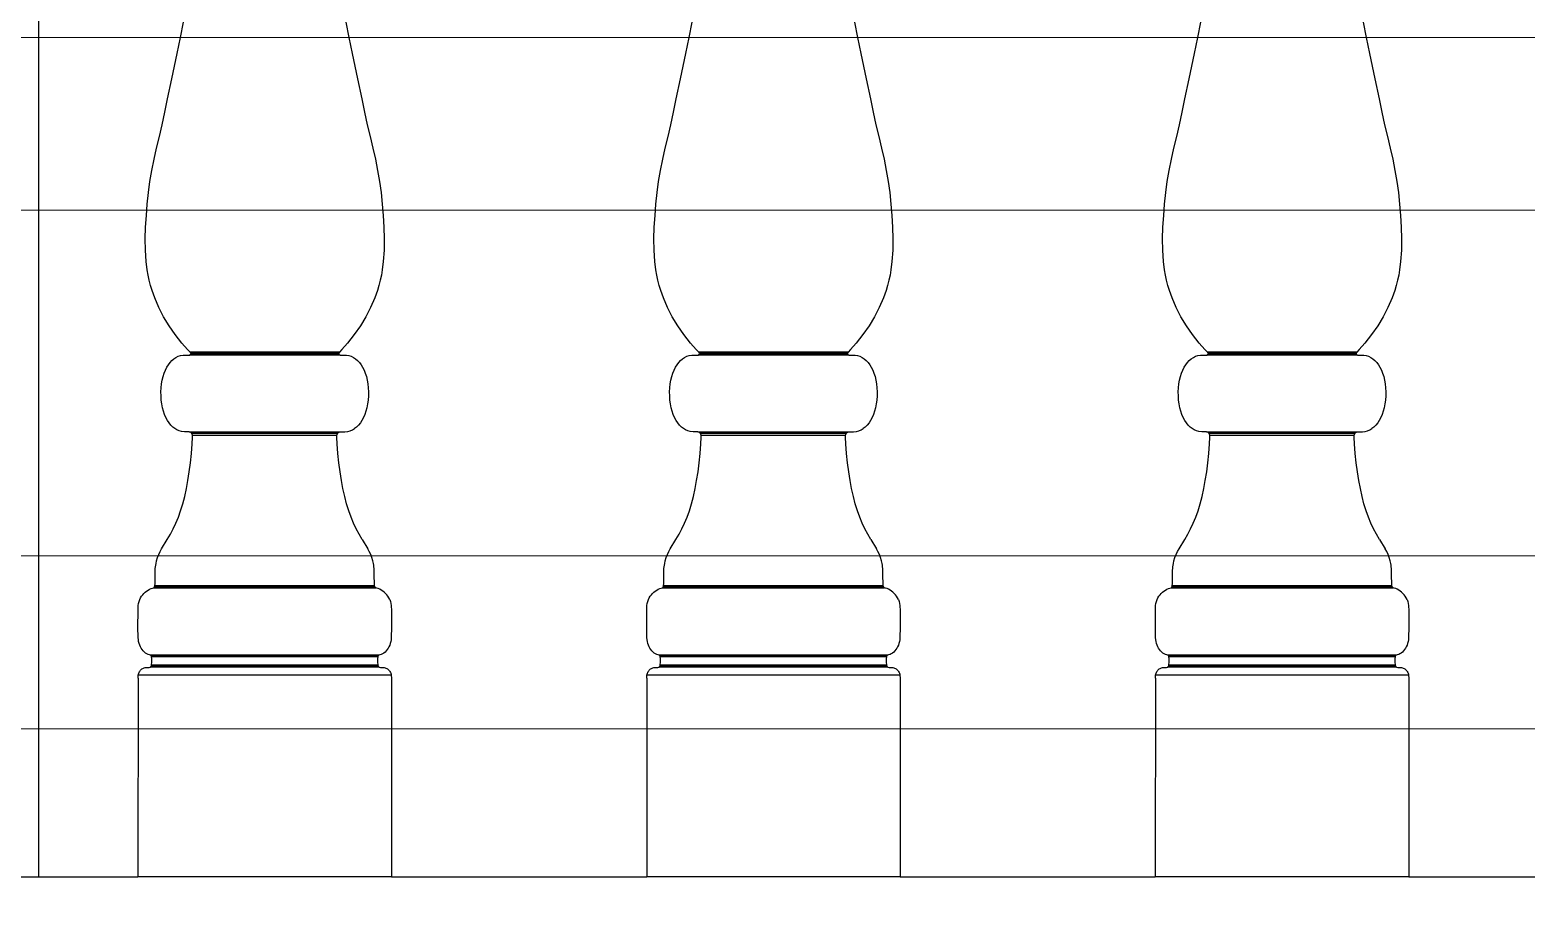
# Model space of a CAD drawing. Header units: inches. Extents: x 37.8 to 126.9, y 5.9 to 51.9.
# Drawn here: x 112.674 to 113.324, y 33.628 to 34.01 of the extents above; entities that cross this region are included whole.
import ezdxf

# ---------------------------------------------------------------- set-up
doc = ezdxf.new("R2010")
doc.units = ezdxf.units.IN
doc.header["$MEASUREMENT"] = 0
doc.layers.add('LAYER1', color=8, linetype='Continuous', lineweight=9)

msp = doc.modelspace()

# ---------------------------------------------------------------- hatches: boundary and pattern name
at = {"layer": 'LAYER1', "true_color": 0xc2b093}
h = msp.add_hatch(dxfattribs=at)
h.set_pattern_fill('ANSI32', color=253, scale=0.6, angle=135)
h.set_pattern_definition([(180, (290.93332, 359.28142), (-1e-17, -0.225), []), (180, (290.85832, 359.35642), (-1e-17, -0.225), [])])
h.paths.add_polyline_path([(106.05653, 37.34228), (106.05653, 37.54228), (106.05653, 37.59228), (106.05653, 37.99228), (106.05653, 38.04228), (106.05653, 38.44228), (106.05653, 38.49228), (106.05653, 38.84228), (107.05653, 38.84228), (107.05653, 38.49228), (107.05653, 38.44228), (107.05653, 38.04228), (107.05653, 37.99228), (107.05653, 37.59228), (107.05653, 37.54228), (107.05653, 37.34228)], flags=16)
h.paths.add_polyline_path([(107.99803, 37.34228), (107.99803, 37.54228), (107.99803, 37.59228), (107.99803, 37.99228), (107.99803, 38.04228), (107.99803, 38.44228), (107.99803, 38.49228), (107.99803, 38.84228), (108.99803, 38.84228), (108.99803, 38.49228), (108.99803, 38.44228), (108.99803, 38.04228), (108.99803, 37.99228), (108.99803, 37.59228), (108.99803, 37.54228), (108.99803, 37.34228)], flags=16)
h.paths.add_polyline_path([(116.59064, 26.14228), (116.59064, 26.94228), (117.19803, 26.94228), (117.19803, 26.14228)])
h.paths.add_polyline_path([(117.39803, 37.34228), (109.19803, 37.34228), (109.19803, 40.69228), (109.19803, 40.99228), (104.09803, 40.99228), (104.09803, 37.34228), (102.15807, 37.34228), (102.15807, 20.54228), (107.51799, 20.54228), (107.51799, 22.74228), (108.71799, 22.74228), (108.71799, 20.54228), (108.91799, 20.54228), (108.91799, 22.74228), (112.11799, 22.74228), (112.11799, 20.54228), (117.39803, 20.54228)])

# ---------------------------------------------------------------- linework, layer by layer
for p, q in [((112.67803, 33.64228), (112.67803, 34.34228)), ((112.73958, 34.00648), (112.74087, 34.01314)), ((112.81134, 34.01314), (112.81263, 34.00648)), ((112.96035, 34.00648), (112.96164, 34.01314)), ((113.03211, 34.01314), (113.0334, 34.00648)), ((113.18112, 34.00648), (113.18241, 34.01314)), ((113.25288, 34.01314), (113.25417, 34.00648)), ((112.73815, 33.99956), (112.73958, 34.00648)), ((112.81263, 34.00648), (112.81407, 33.99956)), ((112.95892, 33.99956), (112.96035, 34.00648)), ((113.0334, 34.00648), (113.03483, 33.99956)), ((113.17969, 33.99956), (113.18112, 34.00648)), ((113.25417, 34.00648), (113.2556, 33.99956)), ((112.73581, 33.98865), (112.73815, 33.99956)), ((112.81407, 33.99956), (112.8164, 33.98865)), ((112.95658, 33.98865), (112.95892, 33.99956)), ((113.03483, 33.99956), (113.03717, 33.98865)), ((113.17735, 33.98865), (113.17969, 33.99956)), ((113.2556, 33.99956), (113.25794, 33.98865)), ((112.73396, 33.97987), (112.73581, 33.98865)), ((112.8164, 33.98865), (112.81825, 33.97987)), ((112.95473, 33.97987), (112.95658, 33.98865)), ((113.03717, 33.98865), (113.03902, 33.97987)), ((113.1755, 33.97987), (113.17735, 33.98865)), ((113.25794, 33.98865), (113.25979, 33.97987)), ((112.73158, 33.96869), (112.73276, 33.97412)), ((112.73276, 33.97412), (112.73396, 33.97987)), ((112.81825, 33.97987), (112.81945, 33.97412)), ((112.81945, 33.97412), (112.82063, 33.96869)), ((112.95235, 33.96869), (112.95353, 33.97412)), ((112.95353, 33.97412), (112.95473, 33.97987)), ((113.03902, 33.97987), (113.04022, 33.97412)), ((113.04022, 33.97412), (113.0414, 33.96869)), ((113.17312, 33.96869), (113.1743, 33.97412)), ((113.1743, 33.97412), (113.1755, 33.97987)), ((113.25979, 33.97987), (113.26099, 33.97412)), ((113.26099, 33.97412), (113.26217, 33.96869)), ((112.73038, 33.96352), (112.73158, 33.96869)), ((112.82063, 33.96869), (112.82184, 33.96352)), ((112.95115, 33.96352), (112.95235, 33.96869)), ((113.0414, 33.96869), (113.0426, 33.96352)), ((113.17191, 33.96352), (113.17312, 33.96869)), ((113.26217, 33.96869), (113.26337, 33.96352)), ((112.7292, 33.95853), (112.73038, 33.96352)), ((112.82184, 33.96352), (112.82301, 33.95853)), ((112.94997, 33.95853), (112.95115, 33.96352)), ((113.0426, 33.96352), (113.04378, 33.95853)), ((113.17074, 33.95853), (113.17191, 33.96352)), ((113.26337, 33.96352), (113.26455, 33.95853)), ((112.72809, 33.95367), (112.7292, 33.95853)), ((112.82301, 33.95853), (112.82412, 33.95367)), ((112.94886, 33.95367), (112.94997, 33.95853)), ((113.04378, 33.95853), (113.04489, 33.95367)), ((113.16963, 33.95367), (113.17074, 33.95853)), ((113.26455, 33.95853), (113.26566, 33.95367)), ((112.72626, 33.94407), (112.7271, 33.94887)), ((112.7271, 33.94887), (112.72809, 33.95367)), ((112.82412, 33.95367), (112.82512, 33.94887)), ((112.82512, 33.94887), (112.82595, 33.94407)), ((112.94703, 33.94407), (112.94787, 33.94887)), ((112.94787, 33.94887), (112.94886, 33.95367)), ((113.04489, 33.95367), (113.04588, 33.94887)), ((113.04588, 33.94887), (113.04672, 33.94407)), ((113.1678, 33.94407), (113.16864, 33.94887)), ((113.16864, 33.94887), (113.16963, 33.95367)), ((113.26566, 33.95367), (113.26665, 33.94887)), ((113.26665, 33.94887), (113.26749, 33.94407)), ((112.72562, 33.9392), (112.72626, 33.94407)), ((112.82595, 33.94407), (112.82659, 33.9392)), ((112.94639, 33.9392), (112.94703, 33.94407)), ((113.04672, 33.94407), (113.04736, 33.9392)), ((113.16716, 33.9392), (113.1678, 33.94407)), ((113.26749, 33.94407), (113.26813, 33.9392)), ((112.72513, 33.93425), (112.72562, 33.9392)), ((112.82659, 33.9392), (112.82708, 33.93425)), ((112.9459, 33.93425), (112.94639, 33.9392)), ((113.04736, 33.9392), (113.04785, 33.93425)), ((113.16667, 33.93425), (113.16716, 33.9392)), ((113.26813, 33.9392), (113.26862, 33.93425)), ((112.72443, 33.92418), (112.72474, 33.92922)), ((112.72474, 33.92922), (112.72513, 33.93425)), ((112.82708, 33.93425), (112.82748, 33.92922)), ((112.82748, 33.92922), (112.82778, 33.92418)), ((112.9452, 33.92418), (112.94551, 33.92922)), ((112.94551, 33.92922), (112.9459, 33.93425)), ((113.04785, 33.93425), (113.04824, 33.92922)), ((113.04824, 33.92922), (113.04855, 33.92418)), ((113.16597, 33.92418), (113.16627, 33.92922)), ((113.16627, 33.92922), (113.16667, 33.93425)), ((113.26862, 33.93425), (113.26901, 33.92922)), ((113.26901, 33.92922), (113.26932, 33.92418)), ((112.72428, 33.91915), (112.72443, 33.92418)), ((112.82778, 33.92418), (112.82793, 33.91915)), ((112.94505, 33.91915), (112.9452, 33.92418)), ((113.04855, 33.92418), (113.0487, 33.91915)), ((113.16582, 33.91915), (113.16597, 33.92418)), ((113.26932, 33.92418), (113.26947, 33.91915)), ((112.72433, 33.91419), (112.72428, 33.91915)), ((112.82793, 33.91915), (112.82789, 33.91419)), ((112.94509, 33.91419), (112.94505, 33.91915)), ((113.0487, 33.91915), (113.04866, 33.91419)), ((113.16586, 33.91419), (113.16582, 33.91915)), ((113.26947, 33.91915), (113.26942, 33.91419)), ((112.72463, 33.90932), (112.72433, 33.91419)), ((112.72507, 33.90576), (112.72463, 33.90932)), ((112.82758, 33.90932), (112.82714, 33.90576)), ((112.82789, 33.91419), (112.82758, 33.90932)), ((112.9454, 33.90932), (112.94509, 33.91419)), ((112.94584, 33.90576), (112.9454, 33.90932)), ((113.04835, 33.90932), (113.04791, 33.90576)), ((113.04866, 33.91419), (113.04835, 33.90932)), ((113.16617, 33.90932), (113.16586, 33.91419)), ((113.16661, 33.90576), (113.16617, 33.90932)), ((113.26912, 33.90932), (113.26868, 33.90576)), ((113.26942, 33.91419), (113.26912, 33.90932)), ((112.72547, 33.90345), (112.72507, 33.90576)), ((112.72596, 33.90117), (112.72547, 33.90345)), ((112.82674, 33.90345), (112.82625, 33.90117)), ((112.82714, 33.90576), (112.82674, 33.90345)), ((112.94624, 33.90345), (112.94584, 33.90576)), ((112.94673, 33.90117), (112.94624, 33.90345)), ((113.04751, 33.90345), (113.04702, 33.90117)), ((113.04791, 33.90576), (113.04751, 33.90345)), ((113.16701, 33.90345), (113.16661, 33.90576)), ((113.1675, 33.90117), (113.16701, 33.90345)), ((113.26828, 33.90345), (113.26779, 33.90117)), ((113.26868, 33.90576), (113.26828, 33.90345)), ((112.72655, 33.89895), (112.72596, 33.90117)), ((112.72722, 33.89676), (112.72655, 33.89895)), ((112.72837, 33.89355), (112.72722, 33.89676)), ((112.825, 33.89676), (112.82384, 33.89355)), ((112.82567, 33.89895), (112.825, 33.89676)), ((112.82625, 33.90117), (112.82567, 33.89895)), ((112.94731, 33.89895), (112.94673, 33.90117)), ((112.94799, 33.89676), (112.94731, 33.89895)), ((112.94914, 33.89355), (112.94799, 33.89676)), ((113.04576, 33.89676), (113.04461, 33.89355)), ((113.04644, 33.89895), (113.04576, 33.89676)), ((113.04702, 33.90117), (113.04644, 33.89895)), ((113.16808, 33.89895), (113.1675, 33.90117)), ((113.16875, 33.89676), (113.16808, 33.89895)), ((113.16991, 33.89355), (113.16875, 33.89676)), ((113.26653, 33.89676), (113.26538, 33.89355)), ((113.2672, 33.89895), (113.26653, 33.89676)), ((113.26779, 33.90117), (113.2672, 33.89895)), ((112.73016, 33.88937), (112.72837, 33.89355)), ((112.82384, 33.89355), (112.82206, 33.88937)), ((112.95092, 33.88937), (112.94914, 33.89355)), ((113.04461, 33.89355), (113.04283, 33.88937)), ((113.17169, 33.88937), (113.16991, 33.89355)), ((113.26538, 33.89355), (113.26359, 33.88937)), ((112.73223, 33.88531), (112.73016, 33.88937)), ((112.7346, 33.88138), (112.73223, 33.88531)), ((112.81998, 33.88531), (112.81761, 33.88138)), ((112.82206, 33.88937), (112.81998, 33.88531)), ((112.953, 33.88531), (112.95092, 33.88937)), ((112.95537, 33.88138), (112.953, 33.88531)), ((113.04075, 33.88531), (113.03838, 33.88138)), ((113.04283, 33.88937), (113.04075, 33.88531)), ((113.17377, 33.88531), (113.17169, 33.88937)), ((113.17614, 33.88138), (113.17377, 33.88531)), ((113.26152, 33.88531), (113.25915, 33.88138)), ((113.26359, 33.88937), (113.26152, 33.88531)), ((112.73726, 33.87758), (112.7346, 33.88138)), ((112.7402, 33.87389), (112.73726, 33.87758)), ((112.81496, 33.87758), (112.81201, 33.87389)), ((112.81761, 33.88138), (112.81496, 33.87758)), ((112.95803, 33.87758), (112.95537, 33.88138)), ((112.96097, 33.87389), (112.95803, 33.87758)), ((113.03572, 33.87758), (113.03278, 33.87389)), ((113.03838, 33.88138), (113.03572, 33.87758)), ((113.17879, 33.87758), (113.17614, 33.88138)), ((113.18174, 33.87389), (113.17879, 33.87758)), ((113.25649, 33.87758), (113.25355, 33.87389)), ((113.25915, 33.88138), (113.25649, 33.87758)), ((112.7426, 33.87121), (112.7402, 33.87389)), ((112.7437, 33.86997), (112.7426, 33.87121)), ((112.80852, 33.86997), (112.7437, 33.86997)), ((112.74399, 33.86937), (112.7437, 33.86997)), ((112.80852, 33.86997), (112.80823, 33.86937)), ((112.80961, 33.87121), (112.80852, 33.86997)), ((112.81201, 33.87389), (112.80961, 33.87121)), ((112.96337, 33.87121), (112.96097, 33.87389)), ((112.96447, 33.86997), (112.96337, 33.87121)), ((113.02929, 33.86997), (112.96447, 33.86997)), ((112.96476, 33.86937), (112.96447, 33.86997)), ((113.02929, 33.86997), (113.02899, 33.86937)), ((113.03038, 33.87121), (113.02929, 33.86997)), ((113.03278, 33.87389), (113.03038, 33.87121)), ((113.18414, 33.87121), (113.18174, 33.87389)), ((113.18523, 33.86997), (113.18414, 33.87121)), ((113.25005, 33.86997), (113.18523, 33.86997)), ((113.18552, 33.86937), (113.18523, 33.86997)), ((113.25005, 33.86997), (113.24976, 33.86937)), ((113.25115, 33.87121), (113.25005, 33.86997)), ((113.25355, 33.87389), (113.25115, 33.87121)), ((112.7336, 33.86343), (112.73428, 33.86455)), ((112.73428, 33.86455), (112.73503, 33.86554)), ((112.73503, 33.86554), (112.73584, 33.86641)), ((112.73584, 33.86641), (112.7367, 33.86714)), ((112.7367, 33.86714), (112.7376, 33.86773)), ((112.7376, 33.86773), (112.73856, 33.86818)), ((112.73856, 33.86818), (112.73954, 33.86847)), ((112.73954, 33.86847), (112.74066, 33.86864)), ((112.74066, 33.86864), (112.74213, 33.86871)), ((112.74213, 33.86871), (112.7434, 33.86875)), ((112.7434, 33.86875), (112.74389, 33.86896)), ((112.80882, 33.86875), (112.7434, 33.86875)), ((112.74389, 33.86896), (112.74399, 33.86937)), ((112.80833, 33.86896), (112.74389, 33.86896)), ((112.80823, 33.86937), (112.74399, 33.86937)), ((112.80823, 33.86937), (112.80833, 33.86896)), ((112.80833, 33.86896), (112.80882, 33.86875)), ((112.80882, 33.86875), (112.81008, 33.86871)), ((112.81008, 33.86871), (112.81155, 33.86864)), ((112.81155, 33.86864), (112.81267, 33.86847)), ((112.81267, 33.86847), (112.81366, 33.86818)), ((112.81366, 33.86818), (112.81461, 33.86773)), ((112.81461, 33.86773), (112.81552, 33.86714)), ((112.81552, 33.86714), (112.81638, 33.86641)), ((112.81638, 33.86641), (112.81718, 33.86554)), ((112.81718, 33.86554), (112.81793, 33.86455)), ((112.81793, 33.86455), (112.81861, 33.86343)), ((112.95437, 33.86343), (112.95505, 33.86455)), ((112.95505, 33.86455), (112.9558, 33.86554)), ((112.9558, 33.86554), (112.9566, 33.86641)), ((112.9566, 33.86641), (112.95746, 33.86714)), ((112.95746, 33.86714), (112.95837, 33.86773)), ((112.95837, 33.86773), (112.95932, 33.86818)), ((112.95932, 33.86818), (112.96031, 33.86847)), ((112.96031, 33.86847), (112.96143, 33.86864)), ((112.96143, 33.86864), (112.9629, 33.86871)), ((112.9629, 33.86871), (112.96416, 33.86875)), ((112.96416, 33.86875), (112.96466, 33.86896)), ((113.02959, 33.86875), (112.96416, 33.86875)), ((112.96466, 33.86896), (112.96476, 33.86937)), ((113.02909, 33.86896), (112.96466, 33.86896)), ((113.02899, 33.86937), (112.96476, 33.86937)), ((113.02899, 33.86937), (113.02909, 33.86896)), ((113.02909, 33.86896), (113.02959, 33.86875)), ((113.02959, 33.86875), (113.03085, 33.86871)), ((113.03085, 33.86871), (113.03232, 33.86864)), ((113.03232, 33.86864), (113.03344, 33.86847)), ((113.03344, 33.86847), (113.03443, 33.86818)), ((113.03443, 33.86818), (113.03538, 33.86773)), ((113.03538, 33.86773), (113.03629, 33.86714)), ((113.03629, 33.86714), (113.03715, 33.86641)), ((113.03715, 33.86641), (113.03795, 33.86554)), ((113.03795, 33.86554), (113.0387, 33.86455)), ((113.0387, 33.86455), (113.03938, 33.86343)), ((113.17514, 33.86343), (113.17582, 33.86455)), ((113.17582, 33.86455), (113.17657, 33.86554)), ((113.17657, 33.86554), (113.17737, 33.86641)), ((113.17737, 33.86641), (113.17823, 33.86714)), ((113.17823, 33.86714), (113.17914, 33.86773)), ((113.17914, 33.86773), (113.18009, 33.86818)), ((113.18009, 33.86818), (113.18108, 33.86847)), ((113.18108, 33.86847), (113.1822, 33.86864)), ((113.1822, 33.86864), (113.18367, 33.86871)), ((113.18367, 33.86871), (113.18493, 33.86875)), ((113.18493, 33.86875), (113.18542, 33.86896)), ((113.25036, 33.86875), (113.18493, 33.86875)), ((113.18542, 33.86896), (113.18552, 33.86937)), ((113.24986, 33.86896), (113.18542, 33.86896)), ((113.24976, 33.86937), (113.18552, 33.86937)), ((113.24976, 33.86937), (113.24986, 33.86896)), ((113.24986, 33.86896), (113.25036, 33.86875)), ((113.25036, 33.86875), (113.25162, 33.86871)), ((113.25162, 33.86871), (113.25309, 33.86864)), ((113.25309, 33.86864), (113.25421, 33.86847)), ((113.25421, 33.86847), (113.25519, 33.86818)), ((113.25519, 33.86818), (113.25615, 33.86773)), ((113.25615, 33.86773), (113.25706, 33.86714)), ((113.25706, 33.86714), (113.25791, 33.86641)), ((113.25791, 33.86641), (113.25872, 33.86554)), ((113.25872, 33.86554), (113.25947, 33.86455)), ((113.25947, 33.86455), (113.26015, 33.86343)), ((112.73134, 33.85624), (112.73162, 33.85787)), ((112.73162, 33.85787), (112.73199, 33.85941)), ((112.73199, 33.85941), (112.73245, 33.86086)), ((112.73245, 33.86086), (112.73299, 33.8622)), ((112.73299, 33.8622), (112.7336, 33.86343)), ((112.81861, 33.86343), (112.81922, 33.8622)), ((112.81922, 33.8622), (112.81976, 33.86086)), ((112.81976, 33.86086), (112.82022, 33.85941)), ((112.82022, 33.85941), (112.82059, 33.85787)), ((112.82059, 33.85787), (112.82087, 33.85624)), ((112.95211, 33.85624), (112.95239, 33.85787)), ((112.95239, 33.85787), (112.95276, 33.85941)), ((112.95276, 33.85941), (112.95322, 33.86086)), ((112.95322, 33.86086), (112.95376, 33.8622)), ((112.95376, 33.8622), (112.95437, 33.86343)), ((113.03938, 33.86343), (113.03999, 33.8622)), ((113.03999, 33.8622), (113.04053, 33.86086)), ((113.04053, 33.86086), (113.04099, 33.85941)), ((113.04099, 33.85941), (113.04136, 33.85787)), ((113.04136, 33.85787), (113.04164, 33.85624)), ((113.17288, 33.85624), (113.17316, 33.85787)), ((113.17316, 33.85787), (113.17353, 33.85941)), ((113.17353, 33.85941), (113.17399, 33.86086)), ((113.17399, 33.86086), (113.17453, 33.8622)), ((113.17453, 33.8622), (113.17514, 33.86343)), ((113.26015, 33.86343), (113.26076, 33.8622)), ((113.26076, 33.8622), (113.2613, 33.86086)), ((113.2613, 33.86086), (113.26176, 33.85941)), ((113.26176, 33.85941), (113.26213, 33.85787)), ((113.26213, 33.85787), (113.26241, 33.85624)), ((112.73108, 33.85274), (112.73116, 33.85452)), ((112.7311, 33.85097), (112.73108, 33.85274)), ((112.73123, 33.8492), (112.7311, 33.85097)), ((112.73116, 33.85452), (112.73134, 33.85624)), ((112.82087, 33.85624), (112.82105, 33.85452)), ((112.82111, 33.85097), (112.82098, 33.8492)), ((112.82105, 33.85452), (112.82113, 33.85274)), ((112.82113, 33.85274), (112.82111, 33.85097)), ((112.95185, 33.85274), (112.95193, 33.85452)), ((112.95187, 33.85097), (112.95185, 33.85274)), ((112.952, 33.8492), (112.95187, 33.85097)), ((112.95193, 33.85452), (112.95211, 33.85624)), ((113.04164, 33.85624), (113.04182, 33.85452)), ((113.04188, 33.85097), (113.04175, 33.8492)), ((113.04182, 33.85452), (113.0419, 33.85274)), ((113.0419, 33.85274), (113.04188, 33.85097)), ((113.17262, 33.85274), (113.1727, 33.85452)), ((113.17264, 33.85097), (113.17262, 33.85274)), ((113.17277, 33.8492), (113.17264, 33.85097)), ((113.1727, 33.85452), (113.17288, 33.85624)), ((113.26241, 33.85624), (113.26259, 33.85452)), ((113.26265, 33.85097), (113.26252, 33.8492)), ((113.26259, 33.85452), (113.26267, 33.85274)), ((113.26267, 33.85274), (113.26265, 33.85097)), ((112.73145, 33.8475), (112.73123, 33.8492)), ((112.73177, 33.84589), (112.73145, 33.8475)), ((112.73218, 33.84436), (112.73177, 33.84589)), ((112.73267, 33.84293), (112.73218, 33.84436)), ((112.82003, 33.84436), (112.81954, 33.84293)), ((112.82044, 33.84589), (112.82003, 33.84436)), ((112.82076, 33.8475), (112.82044, 33.84589)), ((112.82098, 33.8492), (112.82076, 33.8475)), ((112.95222, 33.8475), (112.952, 33.8492)), ((112.95254, 33.84589), (112.95222, 33.8475)), ((112.95295, 33.84436), (112.95254, 33.84589)), ((112.95344, 33.84293), (112.95295, 33.84436)), ((113.0408, 33.84436), (113.04031, 33.84293)), ((113.04121, 33.84589), (113.0408, 33.84436)), ((113.04153, 33.8475), (113.04121, 33.84589)), ((113.04175, 33.8492), (113.04153, 33.8475)), ((113.17299, 33.8475), (113.17277, 33.8492)), ((113.17331, 33.84589), (113.17299, 33.8475)), ((113.17372, 33.84436), (113.17331, 33.84589)), ((113.17421, 33.84293), (113.17372, 33.84436)), ((113.26157, 33.84436), (113.26108, 33.84293)), ((113.26198, 33.84589), (113.26157, 33.84436)), ((113.2623, 33.8475), (113.26198, 33.84589)), ((113.26252, 33.8492), (113.2623, 33.8475)), ((112.73324, 33.84161), (112.73267, 33.84293)), ((112.73389, 33.8404), (112.73324, 33.84161)), ((112.7346, 33.8393), (112.73389, 33.8404)), ((112.73537, 33.83833), (112.7346, 33.8393)), ((112.7362, 33.83749), (112.73537, 33.83833)), ((112.73708, 33.83679), (112.7362, 33.83749)), ((112.81601, 33.83749), (112.81513, 33.83679)), ((112.81684, 33.83833), (112.81601, 33.83749)), ((112.81761, 33.8393), (112.81684, 33.83833)), ((112.81832, 33.8404), (112.81761, 33.8393)), ((112.81897, 33.84161), (112.81832, 33.8404)), ((112.81954, 33.84293), (112.81897, 33.84161)), ((112.95401, 33.84161), (112.95344, 33.84293)), ((112.95466, 33.8404), (112.95401, 33.84161)), ((112.95537, 33.8393), (112.95466, 33.8404)), ((112.95614, 33.83833), (112.95537, 33.8393)), ((112.95697, 33.83749), (112.95614, 33.83833)), ((112.95785, 33.83679), (112.95697, 33.83749)), ((113.03678, 33.83749), (113.0359, 33.83679)), ((113.03761, 33.83833), (113.03678, 33.83749)), ((113.03838, 33.8393), (113.03761, 33.83833)), ((113.03909, 33.8404), (113.03838, 33.8393)), ((113.03974, 33.84161), (113.03909, 33.8404)), ((113.04031, 33.84293), (113.03974, 33.84161)), ((113.17478, 33.84161), (113.17421, 33.84293)), ((113.17543, 33.8404), (113.17478, 33.84161)), ((113.17614, 33.8393), (113.17543, 33.8404)), ((113.17691, 33.83833), (113.17614, 33.8393)), ((113.17774, 33.83749), (113.17691, 33.83833)), ((113.17862, 33.83679), (113.17774, 33.83749)), ((113.25755, 33.83749), (113.25667, 33.83679)), ((113.25838, 33.83833), (113.25755, 33.83749)), ((113.25915, 33.8393), (113.25838, 33.83833)), ((113.25986, 33.8404), (113.25915, 33.8393)), ((113.26051, 33.84161), (113.25986, 33.8404)), ((113.26108, 33.84293), (113.26051, 33.84161)), ((112.73801, 33.83624), (112.73708, 33.83679)), ((112.73898, 33.83585), (112.73801, 33.83624)), ((112.73999, 33.83561), (112.73898, 33.83585)), ((112.74126, 33.83548), (112.73999, 33.83561)), ((112.74244, 33.83543), (112.74126, 33.83548)), ((112.74332, 33.83541), (112.74244, 33.83543)), ((112.74402, 33.83518), (112.74332, 33.83541)), ((112.74332, 33.83541), (112.8089, 33.83541)), ((112.74451, 33.8347), (112.74402, 33.83518)), ((112.74402, 33.83518), (112.80819, 33.83518)), ((112.8077, 33.8347), (112.74451, 33.8347)), ((112.74478, 33.83397), (112.74451, 33.8347)), ((112.74466, 33.83027), (112.74483, 33.833)), ((112.74478, 33.83397), (112.80743, 33.83397)), ((112.74483, 33.833), (112.74478, 33.83397)), ((112.80738, 33.833), (112.80743, 33.83397)), ((112.80755, 33.83027), (112.80738, 33.833)), ((112.80743, 33.83397), (112.8077, 33.8347)), ((112.8077, 33.8347), (112.80819, 33.83518)), ((112.80819, 33.83518), (112.8089, 33.83541)), ((112.8089, 33.83541), (112.80977, 33.83543)), ((112.80977, 33.83543), (112.81095, 33.83548)), ((112.81095, 33.83548), (112.81222, 33.83561)), ((112.81222, 33.83561), (112.81323, 33.83585)), ((112.81323, 33.83585), (112.8142, 33.83624)), ((112.8142, 33.83624), (112.81513, 33.83679)), ((112.95878, 33.83624), (112.95785, 33.83679)), ((112.95975, 33.83585), (112.95878, 33.83624)), ((112.96076, 33.83561), (112.95975, 33.83585)), ((112.96203, 33.83548), (112.96076, 33.83561)), ((112.96321, 33.83543), (112.96203, 33.83548)), ((112.96409, 33.83541), (112.96321, 33.83543)), ((112.96479, 33.83518), (112.96409, 33.83541)), ((112.96409, 33.83541), (113.02966, 33.83541)), ((112.96528, 33.8347), (112.96479, 33.83518)), ((112.96479, 33.83518), (113.02896, 33.83518)), ((113.02847, 33.8347), (112.96528, 33.8347)), ((112.96555, 33.83397), (112.96528, 33.8347)), ((112.96543, 33.83027), (112.9656, 33.833)), ((112.96555, 33.83397), (113.0282, 33.83397)), ((112.9656, 33.833), (112.96555, 33.83397)), ((113.02815, 33.833), (113.0282, 33.83397)), ((113.02832, 33.83027), (113.02815, 33.833)), ((113.0282, 33.83397), (113.02847, 33.8347)), ((113.02847, 33.8347), (113.02896, 33.83518)), ((113.02896, 33.83518), (113.02966, 33.83541)), ((113.02966, 33.83541), (113.03054, 33.83543)), ((113.03054, 33.83543), (113.03172, 33.83548)), ((113.03172, 33.83548), (113.03299, 33.83561)), ((113.03299, 33.83561), (113.034, 33.83585)), ((113.034, 33.83585), (113.03497, 33.83624)), ((113.03497, 33.83624), (113.0359, 33.83679)), ((113.17955, 33.83624), (113.17862, 33.83679)), ((113.18052, 33.83585), (113.17955, 33.83624)), ((113.18153, 33.83561), (113.18052, 33.83585)), ((113.1828, 33.83548), (113.18153, 33.83561)), ((113.18398, 33.83543), (113.1828, 33.83548)), ((113.18485, 33.83541), (113.18398, 33.83543)), ((113.18556, 33.83518), (113.18485, 33.83541)), ((113.18485, 33.83541), (113.25043, 33.83541)), ((113.18605, 33.8347), (113.18556, 33.83518)), ((113.18556, 33.83518), (113.24973, 33.83518)), ((113.24924, 33.8347), (113.18605, 33.8347)), ((113.18632, 33.83397), (113.18605, 33.8347)), ((113.1862, 33.83027), (113.18637, 33.833)), ((113.18632, 33.83397), (113.24897, 33.83397)), ((113.18637, 33.833), (113.18632, 33.83397)), ((113.24892, 33.833), (113.24897, 33.83397)), ((113.24909, 33.83027), (113.24892, 33.833)), ((113.24897, 33.83397), (113.24924, 33.8347)), ((113.24924, 33.8347), (113.24973, 33.83518)), ((113.24973, 33.83518), (113.25043, 33.83541)), ((113.25043, 33.83541), (113.25131, 33.83543)), ((113.25131, 33.83543), (113.25249, 33.83548)), ((113.25249, 33.83548), (113.25376, 33.83561)), ((113.25376, 33.83561), (113.25477, 33.83585)), ((113.25477, 33.83585), (113.25574, 33.83624)), ((113.25574, 33.83624), (113.25667, 33.83679)), ((112.74389, 33.82197), (112.74432, 33.82604)), ((112.74432, 33.82604), (112.74466, 33.83027)), ((112.80789, 33.82604), (112.80755, 33.83027)), ((112.80832, 33.82197), (112.80789, 33.82604)), ((112.96466, 33.82197), (112.96509, 33.82604)), ((112.96509, 33.82604), (112.96543, 33.83027)), ((113.02866, 33.82604), (113.02832, 33.83027)), ((113.02909, 33.82197), (113.02866, 33.82604)), ((113.18543, 33.82197), (113.18586, 33.82604)), ((113.18586, 33.82604), (113.1862, 33.83027)), ((113.24943, 33.82604), (113.24909, 33.83027)), ((113.24986, 33.82197), (113.24943, 33.82604)), ((112.7428, 33.81434), (112.74339, 33.81807)), ((112.74339, 33.81807), (112.74389, 33.82197)), ((112.80882, 33.81807), (112.80832, 33.82197)), ((112.80941, 33.81434), (112.80882, 33.81807)), ((112.96357, 33.81434), (112.96416, 33.81807)), ((112.96416, 33.81807), (112.96466, 33.82197)), ((113.02959, 33.81807), (113.02909, 33.82197)), ((113.03018, 33.81434), (113.02959, 33.81807)), ((113.18434, 33.81434), (113.18493, 33.81807)), ((113.18493, 33.81807), (113.18543, 33.82197)), ((113.25036, 33.81807), (113.24986, 33.82197)), ((113.25095, 33.81434), (113.25036, 33.81807)), ((112.74213, 33.81078), (112.7428, 33.81434)), ((112.81008, 33.81078), (112.80941, 33.81434)), ((112.9629, 33.81078), (112.96357, 33.81434)), ((113.03085, 33.81078), (113.03018, 33.81434)), ((113.18367, 33.81078), (113.18434, 33.81434)), ((113.25162, 33.81078), (113.25095, 33.81434)), ((112.74055, 33.80418), (112.74138, 33.80739)), ((112.74138, 33.80739), (112.74213, 33.81078)), ((112.81083, 33.80739), (112.81008, 33.81078)), ((112.81166, 33.80418), (112.81083, 33.80739)), ((112.96132, 33.80418), (112.96215, 33.80739)), ((112.96215, 33.80739), (112.9629, 33.81078)), ((113.0316, 33.80739), (113.03085, 33.81078)), ((113.03243, 33.80418), (113.0316, 33.80739)), ((113.18209, 33.80418), (113.18292, 33.80739)), ((113.18292, 33.80739), (113.18367, 33.81078)), ((113.25237, 33.80739), (113.25162, 33.81078)), ((113.2532, 33.80418), (113.25237, 33.80739)), ((112.73864, 33.79842), (112.73963, 33.80119)), ((112.73963, 33.80119), (112.74055, 33.80418)), ((112.81258, 33.80119), (112.81166, 33.80418)), ((112.81357, 33.79842), (112.81258, 33.80119)), ((112.95941, 33.79842), (112.9604, 33.80119)), ((112.9604, 33.80119), (112.96132, 33.80418)), ((113.03335, 33.80119), (113.03243, 33.80418)), ((113.03434, 33.79842), (113.03335, 33.80119)), ((113.18018, 33.79842), (113.18117, 33.80119)), ((113.18117, 33.80119), (113.18209, 33.80418)), ((113.25412, 33.80119), (113.2532, 33.80418)), ((113.25511, 33.79842), (113.25412, 33.80119)), ((112.73516, 33.79102), (112.73641, 33.79338)), ((112.73641, 33.79338), (112.73756, 33.79583)), ((112.73756, 33.79583), (112.73864, 33.79842)), ((112.81465, 33.79583), (112.81357, 33.79842)), ((112.81581, 33.79338), (112.81465, 33.79583)), ((112.81705, 33.79102), (112.81581, 33.79338)), ((112.95593, 33.79102), (112.95718, 33.79338)), ((112.95718, 33.79338), (112.95833, 33.79583)), ((112.95833, 33.79583), (112.95941, 33.79842)), ((113.03542, 33.79583), (113.03434, 33.79842)), ((113.03658, 33.79338), (113.03542, 33.79583)), ((113.03782, 33.79102), (113.03658, 33.79338)), ((113.1767, 33.79102), (113.17794, 33.79338)), ((113.17794, 33.79338), (113.1791, 33.79583)), ((113.1791, 33.79583), (113.18018, 33.79842)), ((113.25619, 33.79583), (113.25511, 33.79842)), ((113.25734, 33.79338), (113.25619, 33.79583)), ((113.25859, 33.79102), (113.25734, 33.79338)), ((112.73138, 33.7847), (112.73384, 33.78871)), ((112.73384, 33.78871), (112.73516, 33.79102)), ((112.81837, 33.78871), (112.81705, 33.79102)), ((112.81837, 33.78871), (112.82083, 33.7847)), ((112.95215, 33.7847), (112.95461, 33.78871)), ((112.95461, 33.78871), (112.95593, 33.79102)), ((113.03914, 33.78871), (113.03782, 33.79102)), ((113.03914, 33.78871), (113.0416, 33.7847)), ((113.17292, 33.7847), (113.17538, 33.78871)), ((113.17538, 33.78871), (113.1767, 33.79102)), ((113.25991, 33.78871), (113.25859, 33.79102)), ((113.25991, 33.78871), (113.26237, 33.7847)), ((112.72894, 33.77833), (112.72919, 33.77941)), ((112.72919, 33.77941), (112.7296, 33.78082)), ((112.7296, 33.78082), (112.73011, 33.78217)), ((112.73011, 33.78217), (112.7307, 33.78347)), ((112.7307, 33.78347), (112.73138, 33.7847)), ((112.82151, 33.78347), (112.82083, 33.7847)), ((112.8221, 33.78217), (112.82151, 33.78347)), ((112.82261, 33.78082), (112.8221, 33.78217)), ((112.82302, 33.77941), (112.82261, 33.78082)), ((112.82327, 33.77833), (112.82302, 33.77941)), ((112.94971, 33.77833), (112.94996, 33.77941)), ((112.94996, 33.77941), (112.95037, 33.78082)), ((112.95037, 33.78082), (112.95088, 33.78217)), ((112.95088, 33.78217), (112.95147, 33.78347)), ((112.95147, 33.78347), (112.95215, 33.7847)), ((113.04228, 33.78347), (113.0416, 33.7847)), ((113.04287, 33.78217), (113.04228, 33.78347)), ((113.04338, 33.78082), (113.04287, 33.78217)), ((113.04379, 33.77941), (113.04338, 33.78082)), ((113.04404, 33.77833), (113.04379, 33.77941)), ((113.17048, 33.77833), (113.17073, 33.77941)), ((113.17073, 33.77941), (113.17114, 33.78082)), ((113.17114, 33.78082), (113.17165, 33.78217)), ((113.17165, 33.78217), (113.17224, 33.78347)), ((113.17224, 33.78347), (113.17292, 33.7847)), ((113.26305, 33.78347), (113.26237, 33.7847)), ((113.26364, 33.78217), (113.26305, 33.78347)), ((113.26415, 33.78082), (113.26364, 33.78217)), ((113.26456, 33.77941), (113.26415, 33.78082)), ((113.26481, 33.77833), (113.26456, 33.77941)), ((112.72851, 33.76959), (112.72856, 33.77295)), ((112.72856, 33.77295), (112.72859, 33.77534)), ((112.72859, 33.77534), (112.72863, 33.7761)), ((112.72863, 33.7761), (112.72871, 33.77685)), ((112.72871, 33.77685), (112.72881, 33.77759)), ((112.72881, 33.77759), (112.72894, 33.77833)), ((112.8234, 33.77759), (112.82327, 33.77833)), ((112.8235, 33.77685), (112.8234, 33.77759)), ((112.82358, 33.7761), (112.8235, 33.77685)), ((112.82363, 33.77534), (112.82358, 33.7761)), ((112.82365, 33.77295), (112.82363, 33.77534)), ((112.8237, 33.76959), (112.82365, 33.77295)), ((112.94928, 33.76959), (112.94933, 33.77295)), ((112.94933, 33.77295), (112.94936, 33.77534)), ((112.94936, 33.77534), (112.9494, 33.7761)), ((112.9494, 33.7761), (112.94948, 33.77685)), ((112.94948, 33.77685), (112.94958, 33.77759)), ((112.94958, 33.77759), (112.94971, 33.77833)), ((113.04417, 33.77759), (113.04404, 33.77833)), ((113.04427, 33.77685), (113.04417, 33.77759)), ((113.04435, 33.7761), (113.04427, 33.77685)), ((113.04439, 33.77534), (113.04435, 33.7761)), ((113.04442, 33.77295), (113.04439, 33.77534)), ((113.04447, 33.76959), (113.04442, 33.77295)), ((113.17005, 33.76959), (113.1701, 33.77295)), ((113.1701, 33.77295), (113.17013, 33.77534)), ((113.17013, 33.77534), (113.17017, 33.7761)), ((113.17017, 33.7761), (113.17025, 33.77685)), ((113.17025, 33.77685), (113.17035, 33.77759)), ((113.17035, 33.77759), (113.17048, 33.77833)), ((113.26494, 33.77759), (113.26481, 33.77833)), ((113.26504, 33.77685), (113.26494, 33.77759)), ((113.26512, 33.7761), (113.26504, 33.77685)), ((113.26516, 33.77534), (113.26512, 33.7761)), ((113.26519, 33.77295), (113.26516, 33.77534)), ((113.26524, 33.76959), (113.26519, 33.77295)), ((112.72425, 33.76584), (112.72486, 33.76633)), ((112.72486, 33.76633), (112.72549, 33.76674)), ((112.72549, 33.76674), (112.72614, 33.76709)), ((112.72614, 33.76709), (112.72679, 33.76736)), ((112.72679, 33.76736), (112.72745, 33.76755)), ((112.72745, 33.76755), (112.72793, 33.76765)), ((112.72793, 33.76765), (112.7282, 33.76797)), ((112.72793, 33.76765), (112.82428, 33.76765)), ((112.7282, 33.76797), (112.72839, 33.76861)), ((112.82401, 33.76797), (112.7282, 33.76797)), ((112.72839, 33.76861), (112.72851, 33.76959)), ((112.82382, 33.76861), (112.72839, 33.76861)), ((112.82382, 33.76861), (112.8237, 33.76959)), ((112.82401, 33.76797), (112.82382, 33.76861)), ((112.82428, 33.76765), (112.82401, 33.76797)), ((112.82477, 33.76755), (112.82428, 33.76765)), ((112.82542, 33.76736), (112.82477, 33.76755)), ((112.82608, 33.76709), (112.82542, 33.76736)), ((112.82672, 33.76674), (112.82608, 33.76709)), ((112.82735, 33.76633), (112.82672, 33.76674)), ((112.82796, 33.76584), (112.82735, 33.76633)), ((112.94502, 33.76584), (112.94563, 33.76633)), ((112.94563, 33.76633), (112.94626, 33.76674)), ((112.94626, 33.76674), (112.9469, 33.76709)), ((112.9469, 33.76709), (112.94756, 33.76736)), ((112.94756, 33.76736), (112.94822, 33.76755)), ((112.94822, 33.76755), (112.9487, 33.76765)), ((112.9487, 33.76765), (112.94897, 33.76797)), ((112.9487, 33.76765), (113.04505, 33.76765)), ((112.94897, 33.76797), (112.94916, 33.76861)), ((113.04478, 33.76797), (112.94897, 33.76797)), ((112.94916, 33.76861), (112.94928, 33.76959)), ((113.04459, 33.76861), (112.94916, 33.76861)), ((113.04459, 33.76861), (113.04447, 33.76959)), ((113.04478, 33.76797), (113.04459, 33.76861)), ((113.04505, 33.76765), (113.04478, 33.76797)), ((113.04553, 33.76755), (113.04505, 33.76765)), ((113.04619, 33.76736), (113.04553, 33.76755)), ((113.04685, 33.76709), (113.04619, 33.76736)), ((113.04749, 33.76674), (113.04685, 33.76709)), ((113.04812, 33.76633), (113.04749, 33.76674)), ((113.04873, 33.76584), (113.04812, 33.76633)), ((113.16579, 33.76584), (113.1664, 33.76633)), ((113.1664, 33.76633), (113.16703, 33.76674)), ((113.16703, 33.76674), (113.16767, 33.76709)), ((113.16767, 33.76709), (113.16833, 33.76736)), ((113.16833, 33.76736), (113.16898, 33.76755)), ((113.16898, 33.76755), (113.16947, 33.76765)), ((113.16947, 33.76765), (113.16974, 33.76797)), ((113.16947, 33.76765), (113.26582, 33.76765)), ((113.16974, 33.76797), (113.16993, 33.76861)), ((113.26555, 33.76797), (113.16974, 33.76797)), ((113.16993, 33.76861), (113.17005, 33.76959)), ((113.26536, 33.76861), (113.16993, 33.76861)), ((113.26536, 33.76861), (113.26524, 33.76959)), ((113.26555, 33.76797), (113.26536, 33.76861)), ((113.26582, 33.76765), (113.26555, 33.76797)), ((113.2663, 33.76755), (113.26582, 33.76765)), ((113.26696, 33.76736), (113.2663, 33.76755)), ((113.26762, 33.76709), (113.26696, 33.76736)), ((113.26826, 33.76674), (113.26762, 33.76709)), ((113.26889, 33.76633), (113.26826, 33.76674)), ((113.2695, 33.76584), (113.26889, 33.76633)), ((112.72113, 33.75774), (112.72121, 33.76009)), ((112.72121, 33.76009), (112.72134, 33.76099)), ((112.72134, 33.76099), (112.72156, 33.76181)), ((112.72156, 33.76181), (112.72185, 33.76259)), ((112.72185, 33.76259), (112.72222, 33.76334)), ((112.72222, 33.76334), (112.72265, 33.76404)), ((112.72265, 33.76404), (112.72314, 33.7647)), ((112.72314, 33.7647), (112.72368, 33.7653)), ((112.72368, 33.7653), (112.72425, 33.76584)), ((112.82853, 33.7653), (112.82796, 33.76584)), ((112.82907, 33.7647), (112.82853, 33.7653)), ((112.82956, 33.76404), (112.82907, 33.7647)), ((112.82999, 33.76334), (112.82956, 33.76404)), ((112.83036, 33.76259), (112.82999, 33.76334)), ((112.83036, 33.76259), (112.83066, 33.76181)), ((112.83066, 33.76181), (112.83087, 33.76099)), ((112.83087, 33.76099), (112.83101, 33.76009)), ((112.83101, 33.76009), (112.83108, 33.75774)), ((112.9419, 33.75774), (112.94197, 33.76009)), ((112.94197, 33.76009), (112.94211, 33.76099)), ((112.94211, 33.76099), (112.94233, 33.76181)), ((112.94233, 33.76181), (112.94262, 33.76259)), ((112.94262, 33.76259), (112.94299, 33.76334)), ((112.94299, 33.76334), (112.94342, 33.76404)), ((112.94342, 33.76404), (112.94391, 33.7647)), ((112.94391, 33.7647), (112.94445, 33.7653)), ((112.94445, 33.7653), (112.94502, 33.76584)), ((113.0493, 33.7653), (113.04873, 33.76584)), ((113.04984, 33.7647), (113.0493, 33.7653)), ((113.05033, 33.76404), (113.04984, 33.7647)), ((113.05076, 33.76334), (113.05033, 33.76404)), ((113.05113, 33.76259), (113.05076, 33.76334)), ((113.05113, 33.76259), (113.05143, 33.76181)), ((113.05143, 33.76181), (113.05164, 33.76099)), ((113.05164, 33.76099), (113.05178, 33.76009)), ((113.05178, 33.76009), (113.05185, 33.75774)), ((113.16267, 33.75774), (113.16274, 33.76009)), ((113.16274, 33.76009), (113.16288, 33.76099)), ((113.16288, 33.76099), (113.16309, 33.76181)), ((113.16309, 33.76181), (113.16339, 33.76259)), ((113.16339, 33.76259), (113.16376, 33.76334)), ((113.16376, 33.76334), (113.16419, 33.76404)), ((113.16419, 33.76404), (113.16468, 33.7647)), ((113.16468, 33.7647), (113.16522, 33.7653)), ((113.16522, 33.7653), (113.16579, 33.76584)), ((113.27007, 33.7653), (113.2695, 33.76584)), ((113.27061, 33.7647), (113.27007, 33.7653)), ((113.2711, 33.76404), (113.27061, 33.7647)), ((113.27153, 33.76334), (113.2711, 33.76404)), ((113.2719, 33.76259), (113.27153, 33.76334)), ((113.2719, 33.76259), (113.27219, 33.76181)), ((113.27219, 33.76181), (113.27241, 33.76099)), ((113.27241, 33.76099), (113.27254, 33.76009)), ((113.27254, 33.76009), (113.27262, 33.75774)), ((112.72111, 33.75068), (112.72113, 33.75774)), ((112.83108, 33.75774), (112.8311, 33.75068)), ((112.94188, 33.75068), (112.9419, 33.75774)), ((113.05185, 33.75774), (113.05187, 33.75068)), ((113.16265, 33.75068), (113.16267, 33.75774)), ((113.27262, 33.75774), (113.27264, 33.75068)), ((112.72117, 33.74614), (112.72111, 33.75068)), ((112.8311, 33.75068), (112.83104, 33.74614)), ((112.94194, 33.74614), (112.94188, 33.75068)), ((113.05187, 33.75068), (113.05181, 33.74614)), ((113.16271, 33.74614), (113.16265, 33.75068)), ((113.27264, 33.75068), (113.27258, 33.74614)), ((112.72126, 33.74521), (112.72117, 33.74614)), ((112.7214, 33.74439), (112.72126, 33.74521)), ((112.72161, 33.7436), (112.7214, 33.74439)), ((112.72187, 33.74286), (112.72161, 33.7436)), ((112.72218, 33.74215), (112.72187, 33.74286)), ((112.72254, 33.74149), (112.72218, 33.74215)), ((112.72294, 33.74089), (112.72254, 33.74149)), ((112.72339, 33.74034), (112.72294, 33.74089)), ((112.72387, 33.73985), (112.72339, 33.74034)), ((112.82882, 33.74034), (112.82834, 33.73985)), ((112.82927, 33.74089), (112.82882, 33.74034)), ((112.82967, 33.74149), (112.82927, 33.74089)), ((112.83003, 33.74215), (112.82967, 33.74149)), ((112.83034, 33.74286), (112.83003, 33.74215)), ((112.8306, 33.7436), (112.83034, 33.74286)), ((112.83081, 33.74439), (112.8306, 33.7436)), ((112.83095, 33.74521), (112.83081, 33.74439)), ((112.83104, 33.74614), (112.83095, 33.74521)), ((112.94203, 33.74521), (112.94194, 33.74614)), ((112.94217, 33.74439), (112.94203, 33.74521)), ((112.94238, 33.7436), (112.94217, 33.74439)), ((112.94264, 33.74286), (112.94238, 33.7436)), ((112.94295, 33.74215), (112.94264, 33.74286)), ((112.94331, 33.74149), (112.94295, 33.74215)), ((112.94371, 33.74089), (112.94331, 33.74149)), ((112.94416, 33.74034), (112.94371, 33.74089)), ((112.94464, 33.73985), (112.94416, 33.74034)), ((113.04959, 33.74034), (113.04911, 33.73985)), ((113.05004, 33.74089), (113.04959, 33.74034)), ((113.05044, 33.74149), (113.05004, 33.74089)), ((113.0508, 33.74215), (113.05044, 33.74149)), ((113.05111, 33.74286), (113.0508, 33.74215)), ((113.05137, 33.7436), (113.05111, 33.74286)), ((113.05158, 33.74439), (113.05137, 33.7436)), ((113.05172, 33.74521), (113.05158, 33.74439)), ((113.05181, 33.74614), (113.05172, 33.74521)), ((113.1628, 33.74521), (113.16271, 33.74614)), ((113.16294, 33.74439), (113.1628, 33.74521)), ((113.16315, 33.7436), (113.16294, 33.74439)), ((113.16341, 33.74286), (113.16315, 33.7436)), ((113.16372, 33.74215), (113.16341, 33.74286)), ((113.16408, 33.74149), (113.16372, 33.74215)), ((113.16448, 33.74089), (113.16408, 33.74149)), ((113.16493, 33.74034), (113.16448, 33.74089)), ((113.16541, 33.73985), (113.16493, 33.74034)), ((113.27036, 33.74034), (113.26988, 33.73985)), ((113.27081, 33.74089), (113.27036, 33.74034)), ((113.27121, 33.74149), (113.27081, 33.74089)), ((113.27157, 33.74215), (113.27121, 33.74149)), ((113.27188, 33.74286), (113.27157, 33.74215)), ((113.27214, 33.7436), (113.27188, 33.74286)), ((113.27235, 33.74439), (113.27214, 33.7436)), ((113.27249, 33.74521), (113.27235, 33.74439)), ((113.27258, 33.74614), (113.27249, 33.74521)), ((112.72438, 33.73943), (112.72387, 33.73985)), ((112.72492, 33.73908), (112.72438, 33.73943)), ((112.72549, 33.7388), (112.72492, 33.73908)), ((112.72609, 33.73861), (112.72549, 33.7388)), ((112.72654, 33.73851), (112.72609, 33.73861)), ((112.7264, 33.73328), (112.72676, 33.73361)), ((112.82567, 33.73851), (112.72654, 33.73851)), ((112.72681, 33.73829), (112.72654, 33.73851)), ((112.72676, 33.73361), (112.72702, 33.7342)), ((112.82545, 33.73361), (112.72676, 33.73361)), ((112.82541, 33.73829), (112.72681, 33.73829)), ((112.727, 33.73783), (112.72681, 33.73829)), ((112.72712, 33.73711), (112.727, 33.73783)), ((112.82521, 33.73783), (112.727, 33.73783)), ((112.72702, 33.7342), (112.72718, 33.73558)), ((112.8252, 33.7342), (112.72702, 33.7342)), ((112.72718, 33.73558), (112.72712, 33.73711)), ((112.82509, 33.73711), (112.82503, 33.73558)), ((112.82503, 33.73558), (112.8252, 33.7342)), ((112.82521, 33.73783), (112.82509, 33.73711)), ((112.8252, 33.7342), (112.82545, 33.73361)), ((112.82541, 33.73829), (112.82521, 33.73783)), ((112.82567, 33.73851), (112.82541, 33.73829)), ((112.82545, 33.73361), (112.82582, 33.73328)), ((112.82613, 33.73861), (112.82567, 33.73851)), ((112.82672, 33.7388), (112.82613, 33.73861)), ((112.82729, 33.73908), (112.82672, 33.7388)), ((112.82783, 33.73943), (112.82729, 33.73908)), ((112.82834, 33.73985), (112.82783, 33.73943)), ((112.94515, 33.73943), (112.94464, 33.73985)), ((112.94569, 33.73908), (112.94515, 33.73943)), ((112.94626, 33.7388), (112.94569, 33.73908)), ((112.94686, 33.73861), (112.94626, 33.7388)), ((112.94731, 33.73851), (112.94686, 33.73861)), ((112.94716, 33.73328), (112.94753, 33.73361)), ((113.04644, 33.73851), (112.94731, 33.73851)), ((112.94757, 33.73829), (112.94731, 33.73851)), ((112.94753, 33.73361), (112.94778, 33.7342)), ((113.04622, 33.73361), (112.94753, 33.73361)), ((113.04618, 33.73829), (112.94757, 33.73829)), ((112.94777, 33.73783), (112.94757, 33.73829)), ((112.94789, 33.73711), (112.94777, 33.73783)), ((113.04598, 33.73783), (112.94777, 33.73783)), ((112.94778, 33.7342), (112.94795, 33.73558)), ((113.04597, 33.7342), (112.94778, 33.7342)), ((112.94795, 33.73558), (112.94789, 33.73711)), ((113.04586, 33.73711), (113.0458, 33.73558)), ((113.0458, 33.73558), (113.04597, 33.7342)), ((113.04598, 33.73783), (113.04586, 33.73711)), ((113.04597, 33.7342), (113.04622, 33.73361)), ((113.04618, 33.73829), (113.04598, 33.73783)), ((113.04644, 33.73851), (113.04618, 33.73829)), ((113.04622, 33.73361), (113.04659, 33.73328)), ((113.04689, 33.73861), (113.04644, 33.73851)), ((113.04749, 33.7388), (113.04689, 33.73861)), ((113.04806, 33.73908), (113.04749, 33.7388)), ((113.0486, 33.73943), (113.04806, 33.73908)), ((113.04911, 33.73985), (113.0486, 33.73943)), ((113.16592, 33.73943), (113.16541, 33.73985)), ((113.16646, 33.73908), (113.16592, 33.73943)), ((113.16703, 33.7388), (113.16646, 33.73908)), ((113.16763, 33.73861), (113.16703, 33.7388)), ((113.16808, 33.73851), (113.16763, 33.73861)), ((113.16793, 33.73328), (113.1683, 33.73361)), ((113.26721, 33.73851), (113.16808, 33.73851)), ((113.16834, 33.73829), (113.16808, 33.73851)), ((113.1683, 33.73361), (113.16855, 33.7342)), ((113.26699, 33.73361), (113.1683, 33.73361)), ((113.26694, 33.73829), (113.16834, 33.73829)), ((113.16854, 33.73783), (113.16834, 33.73829)), ((113.16866, 33.73711), (113.16854, 33.73783)), ((113.26675, 33.73783), (113.16854, 33.73783)), ((113.16855, 33.7342), (113.16872, 33.73558)), ((113.26673, 33.7342), (113.16855, 33.7342)), ((113.16872, 33.73558), (113.16866, 33.73711)), ((113.26663, 33.73711), (113.26657, 33.73558)), ((113.26657, 33.73558), (113.26673, 33.7342)), ((113.26675, 33.73783), (113.26663, 33.73711)), ((113.26673, 33.7342), (113.26699, 33.73361)), ((113.26694, 33.73829), (113.26675, 33.73783)), ((113.26721, 33.73851), (113.26694, 33.73829)), ((113.26699, 33.73361), (113.26736, 33.73328)), ((113.26766, 33.73861), (113.26721, 33.73851)), ((113.26826, 33.7388), (113.26766, 33.73861)), ((113.26883, 33.73908), (113.26826, 33.7388)), ((113.26937, 33.73943), (113.26883, 33.73908)), ((113.26988, 33.73985), (113.26937, 33.73943)), ((112.72115, 33.72854), (112.72111, 33.64228)), ((112.72115, 33.72854), (112.7212, 33.72989)), ((112.7212, 33.72989), (112.72129, 33.73029)), ((112.83101, 33.72989), (112.7212, 33.72989)), ((112.72129, 33.73029), (112.72142, 33.73068)), ((112.72142, 33.73068), (112.72158, 33.73104)), ((112.72158, 33.73104), (112.72178, 33.73139)), ((112.72178, 33.73139), (112.722, 33.73171)), ((112.722, 33.73171), (112.72225, 33.732)), ((112.72225, 33.732), (112.72252, 33.73227)), ((112.72252, 33.73227), (112.72282, 33.7325)), ((112.72282, 33.7325), (112.72314, 33.73271)), ((112.72314, 33.73271), (112.72348, 33.73288)), ((112.72348, 33.73288), (112.72384, 33.73301)), ((112.72384, 33.73301), (112.72421, 33.73311)), ((112.72421, 33.73311), (112.72462, 33.73316)), ((112.72462, 33.73316), (112.72525, 33.73319)), ((112.72525, 33.73319), (112.72592, 33.7332)), ((112.72592, 33.7332), (112.7264, 33.73328)), ((112.82582, 33.73328), (112.7264, 33.73328)), ((112.82582, 33.73328), (112.82629, 33.7332)), ((112.82629, 33.7332), (112.82696, 33.73319)), ((112.82696, 33.73319), (112.82759, 33.73316)), ((112.82759, 33.73316), (112.828, 33.73311)), ((112.828, 33.73311), (112.82837, 33.73301)), ((112.82837, 33.73301), (112.82873, 33.73288)), ((112.82873, 33.73288), (112.82907, 33.73271)), ((112.82907, 33.73271), (112.82939, 33.7325)), ((112.82939, 33.7325), (112.82969, 33.73227)), ((112.82969, 33.73227), (112.82996, 33.732)), ((112.82996, 33.732), (112.83021, 33.73171)), ((112.83021, 33.73171), (112.83044, 33.73139)), ((112.83044, 33.73139), (112.83063, 33.73104)), ((112.83063, 33.73104), (112.83079, 33.73068)), ((112.83079, 33.73068), (112.83092, 33.73029)), ((112.83092, 33.73029), (112.83101, 33.72989)), ((112.83101, 33.72989), (112.83107, 33.72854)), ((112.83107, 33.72854), (112.83111, 33.64228)), ((112.94192, 33.72854), (112.94188, 33.64228)), ((112.94192, 33.72854), (112.94197, 33.72989)), ((112.94197, 33.72989), (112.94206, 33.73029)), ((113.05178, 33.72989), (112.94197, 33.72989)), ((112.94206, 33.73029), (112.94219, 33.73068)), ((112.94219, 33.73068), (112.94235, 33.73104)), ((112.94235, 33.73104), (112.94254, 33.73139)), ((112.94254, 33.73139), (112.94277, 33.73171)), ((112.94277, 33.73171), (112.94302, 33.732)), ((112.94302, 33.732), (112.94329, 33.73227)), ((112.94329, 33.73227), (112.94359, 33.7325)), ((112.94359, 33.7325), (112.94391, 33.73271)), ((112.94391, 33.73271), (112.94425, 33.73288)), ((112.94425, 33.73288), (112.94461, 33.73301)), ((112.94461, 33.73301), (112.94498, 33.73311)), ((112.94498, 33.73311), (112.94539, 33.73316)), ((112.94539, 33.73316), (112.94602, 33.73319)), ((112.94602, 33.73319), (112.94669, 33.7332)), ((112.94669, 33.7332), (112.94716, 33.73328)), ((113.04659, 33.73328), (112.94716, 33.73328)), ((113.04659, 33.73328), (113.04706, 33.7332)), ((113.04706, 33.7332), (113.04773, 33.73319)), ((113.04773, 33.73319), (113.04836, 33.73316)), ((113.04836, 33.73316), (113.04877, 33.73311)), ((113.04877, 33.73311), (113.04914, 33.73301)), ((113.04914, 33.73301), (113.0495, 33.73288)), ((113.0495, 33.73288), (113.04984, 33.73271)), ((113.04984, 33.73271), (113.05016, 33.7325)), ((113.05016, 33.7325), (113.05046, 33.73227)), ((113.05046, 33.73227), (113.05073, 33.732)), ((113.05073, 33.732), (113.05098, 33.73171)), ((113.05098, 33.73171), (113.05121, 33.73139)), ((113.05121, 33.73139), (113.0514, 33.73104)), ((113.0514, 33.73104), (113.05156, 33.73068)), ((113.05156, 33.73068), (113.05169, 33.73029)), ((113.05169, 33.73029), (113.05178, 33.72989)), ((113.05178, 33.72989), (113.05183, 33.72854)), ((113.05183, 33.72854), (113.05188, 33.64228)), ((113.16268, 33.72854), (113.16264, 33.64228)), ((113.16268, 33.72854), (113.16274, 33.72989)), ((113.16274, 33.72989), (113.16283, 33.73029)), ((113.27255, 33.72989), (113.16274, 33.72989)), ((113.16283, 33.73029), (113.16296, 33.73068)), ((113.16296, 33.73068), (113.16312, 33.73104)), ((113.16312, 33.73104), (113.16331, 33.73139)), ((113.16331, 33.73139), (113.16354, 33.73171)), ((113.16354, 33.73171), (113.16379, 33.732)), ((113.16379, 33.732), (113.16406, 33.73227)), ((113.16406, 33.73227), (113.16436, 33.7325)), ((113.16436, 33.7325), (113.16468, 33.73271)), ((113.16468, 33.73271), (113.16502, 33.73288)), ((113.16502, 33.73288), (113.16538, 33.73301)), ((113.16538, 33.73301), (113.16575, 33.73311)), ((113.16575, 33.73311), (113.16616, 33.73316)), ((113.16616, 33.73316), (113.16679, 33.73319)), ((113.16679, 33.73319), (113.16746, 33.7332)), ((113.16746, 33.7332), (113.16793, 33.73328)), ((113.26736, 33.73328), (113.16793, 33.73328)), ((113.26736, 33.73328), (113.26783, 33.7332)), ((113.26783, 33.7332), (113.2685, 33.73319)), ((113.2685, 33.73319), (113.26913, 33.73316)), ((113.26913, 33.73316), (113.26954, 33.73311)), ((113.26954, 33.73311), (113.26991, 33.73301)), ((113.26991, 33.73301), (113.27027, 33.73288)), ((113.27027, 33.73288), (113.27061, 33.73271)), ((113.27061, 33.73271), (113.27093, 33.7325)), ((113.27093, 33.7325), (113.27123, 33.73227)), ((113.27123, 33.73227), (113.2715, 33.732)), ((113.2715, 33.732), (113.27175, 33.73171)), ((113.27175, 33.73171), (113.27197, 33.73139)), ((113.27197, 33.73139), (113.27217, 33.73104)), ((113.27217, 33.73104), (113.27233, 33.73068)), ((113.27233, 33.73068), (113.27246, 33.73029)), ((113.27246, 33.73029), (113.27255, 33.72989)), ((113.27255, 33.72989), (113.2726, 33.72854)), ((113.2726, 33.72854), (113.27264, 33.64228)), ((112.61034, 33.64228), (112.67803, 33.64228)), ((112.67803, 33.64228), (112.72111, 33.64228)), ((112.83111, 33.64228), (112.72111, 33.64228)), ((112.83111, 33.64228), (112.94188, 33.64228)), ((113.05188, 33.64228), (112.94188, 33.64228)), ((113.05188, 33.64228), (113.16264, 33.64228)), ((113.27264, 33.64228), (113.16264, 33.64228)), ((113.27264, 33.64228), (113.38341, 33.64228))]:
    msp.add_line(p, q)

doc.saveas('drawing.dxf')
